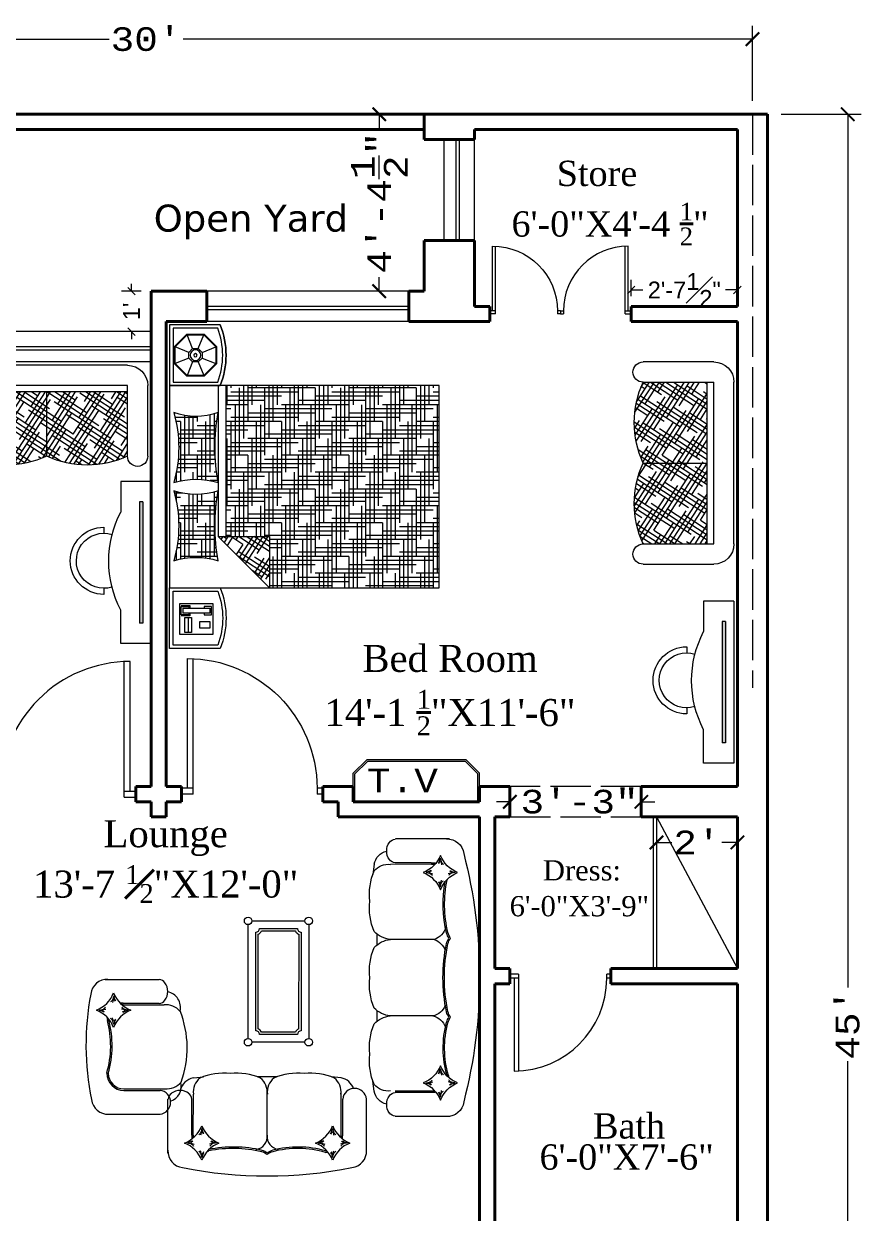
# Model space of a CAD drawing. Header units: inches. Extents: x 2050 to 2864, y 3259 to 3868.
# Drawn here: x 2203.5 to 2452.7, y 3515.1 to 3868 of the extents above; entities that cross this region are included whole.
import ezdxf

# ---------------------------------------------------------------- set-up
doc = ezdxf.new("R2010")
doc.units = ezdxf.units.IN
doc.header["$MEASUREMENT"] = 0
doc.header["$PDMODE"] = 2
doc.header["$PDSIZE"] = -2
doc.linetypes.add('ACAD_ISO02W100', pattern=[15, 12, -3])
doc.layers.get('0').update_dxf_attribs({"lineweight": 40})
for name, color, linetype, lineweight in [('D&W', 3, 'Continuous', 15), ('FIXTURE', 32, 'Continuous', 15), ('FURNITURE', 30, 'Continuous', 15), ('Hache', 25, 'Continuous', 15), ('HATCH 2', 63, 'Continuous', 15), ('Proj', 173, 'ACAD_ISO02W100', 18), ('Wall', 46, 'Continuous', 53)]:
    doc.layers.add(name, color=color, linetype=linetype, lineweight=lineweight)
doc.styles.add('arl', font='arial.ttf', dxfattribs={"height": 5})
doc.styles.add('CURIERNEW', font='cour.ttf', dxfattribs={"height": 7})
doc.styles.get("Standard").update_dxf_attribs({"font": 'verdana.ttf', "height": 9})
doc.styles.add('style2', font='times.ttf', dxfattribs={"height": 6})
doc.dimstyles.new('ARL-007', dxfattribs={"dimtxt": 3, "dimasz": 2.203125, "dimexe": 3, "dimexo": 3, "dimgap": 2, "dimtad": 0, "dimzin": 0, "dimdsep": 46, "dimlunit": 4, "dimtxsty": 'arl', "dimblk": 'OBLIQUE', "dimcen": 4.5, "dimclrd": 256, "dimclre": 256, "dimclrt": 256, "dimadec": 0, "dimazin": 0, "dimtfac": 1, "dimtofl": 0, "dimtmove": 1, "dimatfit": 3, "dimldrblk": 'CLOSEDBLANK', "dimfxl": 1, "dimfrac": 1, "dimtolj": 1, "dimtzin": 0, "dimlwd": 9, "dimlwe": 9, "dimarcsym": 0})
doc.dimstyles.new('CONTINUOUS DIM-1', dxfattribs={"dimtxt": 6, "dimasz": 4, "dimexe": 4, "dimexo": 4, "dimgap": 2, "dimtad": 0, "dimzin": 0, "dimdsep": 46, "dimlunit": 4, "dimtxsty": 'CURIERNEW', "dimblk": 'ARCHTICK', "dimcen": 6, "dimclrd": 256, "dimclre": 256, "dimclrt": 256, "dimadec": 0, "dimazin": 3, "dimtfac": 1, "dimtofl": 0, "dimtmove": 1, "dimatfit": 3, "dimldrblk": 'DOT', "dimfxl": 1, "dimtolj": 1, "dimtzin": 0, "dimlwd": 13, "dimlwe": 13, "dimarcsym": 0})

# ---------------------------------------------------------------- blocks, each defined once
blk = doc.blocks.new('door')
for p, q in [((-1, 0), (-1, 11.49)), ((-0.5, 0.5), (-0.5, 11.5)), ((-12, 0.5), (-12, 0)), ((-12, 0.5), (-11.5, 0.5)), ((-12, 0), (-11.5, 0)), ((-11.5, 0.5), (-11.5, 0)), ((-1, 0.5), (0, 0.5)), ((-1, 0), (0, 0)), ((0, 0), (0, 0.5))]:
    blk.add_line(p, q)
blk.add_arc((-0.5, 0.5), 11, 90, 180)
blk = doc.blocks.new('door2')
at = {"xscale": -1}
blk.add_blockref('door', (0, -0.25), dxfattribs=at)
blk = doc.blocks.new('Sofa - Roundback Loveseat 5 ft.')
h = blk.add_hatch()
h.set_pattern_fill('HOUND', color=256, scale=20, angle=33, style=0)
h.paths.add_polyline_path([(24, -13.38), (0, -13.38), (0, -32.44, 0.217412), (24, -32.44, -0.001294), (24, -32.43)])
h.paths.add_polyline_path([(0, -13.38), (-24, -13.38), (-24, -32.44, 0.217412), (0, -32.44)])
at = {"linetype": 'Continuous'}
for p, q in [((-24, -5.47), (24, -5.47)), ((-30, -32.44), (-30, -11.47)), ((-24, -32.44), (-24, -11.47)), ((-24, -11.47), (24, -11.47)), ((-24, -13.38), (24, -13.38)), ((0, -32.44), (0, -13.38)), ((24, -32.46), (24, -11.47)), ((30, -11.47), (30, -32.44))]:
    blk.add_line(p, q, dxfattribs=at)
for centre, radius, start, end in [((-24, -11.47), 6, 90, 180), ((24, -11.47), 6, 0, 90), ((-27, -32.44), 3, 180, 0), ((-12, -6.15), 28.9, 245.4682, 294.5318), ((12, -6.15), 28.9, 245.4682, 294.5318), ((27, -32.44), 3, 180.0004, 359.9966)]:
    blk.add_arc(centre, radius, start, end)
blk = doc.blocks.new('Bed - Queen')
h = blk.add_hatch()
h.set_pattern_fill('HOUND', color=256, scale=20, style=0)
h.paths.add_polyline_path([(52, -14.4, -0.155105), (52, -1.2, -0.143083), (31.2, -1.2, -0.173107), (31.2, -14.4, -0.085782)])
h.paths.add_polyline_path([(28.8, -14.4, -0.155105), (28.8, -1.2, -0.143083), (8, -1.2, -0.173107), (8, -14.4, -0.085782)])
h = blk.add_hatch()
h.set_pattern_fill('HOUND', color=256, scale=20, style=0)
h.paths.add_polyline_path([(60, -29.6), (44.8, -29.6), (44.8, -16.8), (0, -16.8), (0, -80), (60, -80)])
h = blk.add_hatch()
h.set_pattern_fill('HOUND', color=256, scale=20, angle=33, style=0)
h.paths.add_polyline_path([(44.8, -14.4), (44.8, -29.6), (60, -29.6)])
at = {"linetype": 'Continuous'}
for p, q in [((0, -80), (0, 0)), ((0, 0), (60, 0)), ((60, 0), (60, -80)), ((64.78, -12.96), (64.78, -2.96)), ((64.78, -2.96), (73.78, -2.96)), ((65.28, -3.46), (65.28, -5.96)), ((65.53, -3.46), (65.53, -5.71)), ((68.03, -3.46), (65.53, -3.46)), ((68.03, -5.71), (68.03, -3.46)), ((68.28, -5.96), (68.28, -3.46)), ((73.78, -2.96), (73.78, -12.96)), ((65.28, -5.96), (66.03, -5.96)), ((65.53, -5.71), (66.03, -5.71)), ((66.03, -3.96), (66.03, -11.96)), ((66.03, -3.96), (67.53, -3.96)), ((67.53, -11.96), (67.53, -3.96)), ((67.53, -5.71), (68.03, -5.71)), ((67.53, -5.96), (68.28, -5.96)), ((73.28, -4.46), (68.78, -4.46)), ((68.78, -4.46), (68.78, -6.46)), ((68.78, -5.46), (73.28, -5.46)), ((68.78, -6.46), (73.28, -6.46)), ((73.28, -6.46), (73.28, -4.46)), ((65.53, -10.21), (66.03, -10.21)), ((65.53, -12.46), (65.53, -10.21)), ((67.53, -10.21), (68.03, -10.21)), ((68.03, -10.21), (68.03, -12.46)), ((72.03, -8.96), (70.03, -8.96)), ((70.03, -8.96), (70.03, -11.96)), ((72.03, -11.96), (72.03, -8.96)), ((73.78, -12.96), (64.78, -12.96)), ((68.03, -12.46), (65.53, -12.46)), ((66.03, -11.96), (67.53, -11.96)), ((70.03, -11.96), (72.03, -11.96)), ((0, -14.4), (44.8, -14.4)), ((44.8, -16.8), (0, -16.8)), ((60, -29.6), (44.8, -14.4)), ((44.8, -14.4), (44.8, -29.6)), ((44.8, -29.6), (60, -29.6)), ((60, -80), (0, -80))]:
    blk.add_line(p, q, dxfattribs=at)
for p, q in [((-9.83, -5.66), (-11.49, -1.66)), ((-8.17, -5.66), (-6.51, -1.66)), ((-11, -6.83), (-15, -5.17)), ((-7, -6.83), (-3, -5.17)), ((-11, -8.49), (-15, -10.14)), ((-9.83, -9.66), (-11.49, -13.66)), ((-8.17, -9.66), (-6.51, -13.66)), ((-7, -8.49), (-3, -10.14))]:
    blk.add_line(p, q)
for points in [[(-18, -15), (-18, 0), (0, 0), (0, -15)], [(78, -15), (78, 0), (60, 0), (60, -15)]]:
    blk.add_lwpolyline(points)
for points in [[(-18, 0), (0, 0), (0, -15, -0.193383), (-18, -15)], [(78, 0), (60, 0), (60, -15, 0.193383), (78, -15)], [(-17, -1), (-1, -1), (-1, -14.31, -0.178359), (-17, -14.31)], [(77, -1), (61, -1), (61, -14.31, 0.178359), (77, -14.31)]]:
    blk.add_lwpolyline(points, format="xyb", close=True)
for points in [[(-11.59, -1.41), (-15.25, -5.07), (-15.25, -10.25), (-11.59, -13.91), (-6.41, -13.91), (-2.75, -10.25), (-2.75, -5.07), (-6.41, -1.41)], [(-11.49, -1.66), (-15, -5.17), (-15, -10.14), (-11.49, -13.66), (-6.51, -13.66), (-3, -10.14), (-3, -5.17), (-6.51, -1.66)], [(-9.83, -5.66), (-11, -6.83), (-11, -8.49), (-9.83, -9.66), (-8.17, -9.66), (-7, -8.49), (-7, -6.83), (-8.17, -5.66)]]:
    blk.add_lwpolyline(points, close=True)
for radius in [1.58, 0.504]:
    blk.add_circle((-9, -7.66), radius)
for centre, radius, start, end in [((18.4, 34.4), 37.09, 253.7144, 286.2856), ((-10.49, -7.8), 19.63, 340.358, 19.642), ((49.56, -7.8), 21.79, 162.3667, 197.6333), ((41.6, 34.4), 37.09, 253.7144, 286.2856), ((12.71, -7.8), 19.63, 340.358, 19.642), ((72.76, -7.8), 21.79, 162.3667, 197.6333), ((18.4, -74.57), 61.07, 80.1942, 99.8058), ((41.6, -74.57), 61.07, 80.1942, 99.8058), ((-9, 7.4), 24.14, 248.1101, 291.8899), ((69, 7.4), 24.14, 248.1101, 291.8899)]:
    blk.add_arc(centre, radius, start, end)
blk = doc.blocks.new('Dressing Tabel')
at = {"layer": 'FURNITURE'}
blk.add_hatch(color=256, dxfattribs=at).paths.add_polyline_path([(452.82, 1075.11), (451.82, 1075.11), (451.82, 1039.1), (452.82, 1039.1)])
for p, q in [((455.32, 1081.11), (446.3, 1081.11)), ((446.3, 1081.11), (446.3, 1071.21)), ((455.32, 1033.1), (455.32, 1081.11)), ((451.82, 1039.1), (451.82, 1075.11)), ((452.82, 1075.11), (451.82, 1075.11)), ((452.82, 1039.1), (452.82, 1075.11)), ((441.28, 1064.74), (441.28, 1066.54)), ((441.28, 1046.62), (441.28, 1048.42)), ((446.3, 1033.1), (446.3, 1042.11)), ((452.82, 1039.1), (451.82, 1039.1)), ((455.32, 1033.1), (446.3, 1033.1))]:
    blk.add_line(p, q, dxfattribs=at)
for centre, radius, start, end in [((474.3, 1056.66), 31.56, 152.5411, 207.4589), ((441.28, 1056.58), 9.96, 90, 270), ((441.28, 1056.58), 8.16, 72.7545, 287.5344)]:
    blk.add_arc(centre, radius, start, end, dxfattribs=at)
blk = doc.blocks.new('SOFA3-1')
for p, q in [((-13.35, -16.32), (-13.35, -31.24)), ((13.37, -15.81), (13.38, -31.16)), ((-39.58, -36.82), (-36.07, -37.27)), ((-11.43, -35.88), (-15.24, -35.88)), ((15.19, -35.88), (11.49, -35.88)), ((39.58, -36.82), (36.07, -37.27))]:
    blk.add_line(p, q)
for points in [[(-48.44, -10.55), (-48.44, -29.45)], [(48.44, -10.55), (48.44, -29.41)], [(-40.13, -16.86), (-40.13, -29.45)], [(-39.63, -16.86), (-39.63, -29.45)], [(39.63, -16.86), (39.54, -31.15)], [(40.13, -16.86), (40.13, -28.52)], [(40.13, -16.86), (40.13, -29.45)]]:
    blk.add_lwpolyline(points)
for centre, radius, start, end in [((0, -171.75), 171.75, 75.3796, 104.6204), ((-42.72, -11.25), 5.73, 96.3399, 183.2919), ((-46.66, -3.74), 10.68, 291.5982, 338.4018), ((-26.8, -3.74), 10.68, 201.5982, 248.4018), ((26.78, -3.74), 10.68, 291.5982, 338.4018), ((46.64, -3.74), 10.68, 201.5982, 248.4018), ((42.72, -11.25), 5.73, 356.7081, 83.6601), ((-34.13, -16.86), 6, 90, 95.6985), ((-34.93, -16.54), 5.23, 81.4761, 83.0337), ((-24.58, 21.95), 34.67, 253.7572, 285.0642), ((-34.13, -16.86), 5.5, 90, 91.4866), ((-24.58, 21.95), 34.18, 253.7663, 285.0372), ((-19.14, -17.57), 5.92, 12.225, 71.8123), ((-20.22, 2.14), 13.94, 288.859, 298.041), ((-17.63, -4.69), 7.14, 286.7826, 302.6414), ((-10.22, -5.43), 6.37, 236.0495, 254.1133), ((-9.98, -4.77), 6.57, 234.947, 253.6307), ((-7.65, -17.47), 5.82, 109.7922, 168.6223), ((0.01, 45.74), 58.53, 258.1994, 281.8006), ((0.01, 45.81), 58.1, 258.2476, 281.7524), ((7.08, -18.29), 6.76, 21.5205, 68.1246), ((9.99, -4.77), 6.57, 286.3693, 305.053), ((10.23, -5.43), 6.37, 285.8867, 303.9505), ((18.99, -17.63), 5.91, 102.4508, 162.0196), ((20.23, 2.14), 13.94, 241.959, 251.141), ((17.64, -4.69), 7.14, 237.3586, 253.2174), ((25.57, 30.68), 43.41, 256.7081, 280.6093), ((25.63, 30.11), 42.34, 256.4761, 281.5942), ((34.91, -16.54), 5.23, 96.9663, 98.5239), ((-46.66, -23.6), 10.68, 21.5982, 68.4018), ((-34.13, -16.86), 6, 164.984, 180), ((-34.13, -16.86), 5.5, 167.5031, 180), ((-26.8, -23.6), 10.68, 111.5982, 158.4018), ((26.78, -23.6), 10.68, 21.5982, 68.4018), ((46.64, -23.6), 10.68, 111.5982, 158.4018), ((34.91, -16.54), 4.73, 356.4801, 11.3313), ((34.91, -16.54), 5.23, 356.4801, 14.2935), ((-45.71, -29.26), 2.67, 183.926, 235.3821), ((-44.5, -28.2), 4.26, 230.066, 273.6208), ((-43.96, -28.2), 4.26, 266.3792, 309.934), ((-38.64, -31.27), 5.63, 192.1093, 260.2857), ((-42.75, -29.26), 2.67, 304.6179, 356.074), ((-33.29, -31.93), 6.3, 172.9071, 230.7317), ((-22.34, -30.27), 9.04, 313.7115, 353.8067), ((-4.28, -30.21), 9.13, 186.4662, 226.186), ((4.05, -30.06), 9.39, 314.0829, 353.2836), ((22.14, -30.42), 8.79, 184.8257, 226.5952), ((33.29, -31.93), 6.3, 309.2683, 7.0929), ((38.64, -31.27), 5.63, 279.7143, 347.8907), ((42.75, -29.26), 2.67, 183.926, 235.3821), ((43.96, -28.2), 4.26, 230.066, 273.6208), ((44.5, -28.2), 4.26, 266.3792, 309.934), ((45.71, -29.26), 2.67, 304.6179, 356.074), ((-28.96, -17.22), 21.28, 246.983, 276.1308), ((-24.41, -17.22), 21.28, 263.8692, 293.017), ((-2.28, -17.22), 21.28, 246.983, 276.1308), ((2.26, -17.22), 21.28, 263.8692, 293.017), ((24.41, -17.22), 21.28, 246.983, 276.1308), ((28.96, -17.22), 21.28, 263.8692, 293.017)]:
    blk.add_arc(centre, radius, start, end)
for points, knots in [([(-37.47, -10.3), (-37.28, -10.04), (-36.96, -9.59), (-36.77, -8.06), (-36.6, -10.09), (-35.99, -10.55), (-35.68, -10.79)], [0, 0, 0, 0, 1.075635, 1.826983, 3.031618, 4.324863, 4.324863, 4.324863, 4.324863]), ([(-37.34, -10.55), (-37.15, -10.19), (-36.69, -9.35), (-36.46, -10.38), (-36.33, -10.98)], [0, 0, 0, 0, 0.908054, 2.166354, 2.166354, 2.166354, 2.166354]), ([(37.45, -10.3), (37.26, -10.04), (36.94, -9.59), (36.75, -8.06), (36.58, -10.09), (35.97, -10.55), (35.66, -10.79)], [0, 0, 0, 0, 1.075635, 1.826983, 3.031618, 4.324863, 4.324863, 4.324863, 4.324863]), ([(37.32, -10.55), (37.13, -10.19), (36.67, -9.35), (36.44, -10.38), (36.3, -10.98)], [0, 0, 0, 0, 0.908054, 2.166354, 2.166354, 2.166354, 2.166354]), ([(-40.06, -14.42), (-40.32, -14.23), (-40.77, -13.92), (-42.31, -13.75), (-40.28, -13.55), (-39.83, -12.94), (-39.59, -12.62)], [0, 0, 0, 0, 1.075635, 1.826983, 3.031618, 4.324863, 4.324863, 4.324863, 4.324863]), ([(-39.86, -14.28), (-40.21, -14.08), (-41.06, -13.62), (-40.02, -13.39), (-39.42, -13.26)], [0, 0, 0, 0, 0.908054, 2.166354, 2.166354, 2.166354, 2.166354]), ([(-37.47, -17.03), (-37.28, -17.3), (-36.96, -17.74), (-36.77, -19.27), (-36.6, -17.24), (-35.99, -16.79), (-35.68, -16.55)], [0, 0, 0, 0, 1.075635, 1.826983, 3.031618, 4.324863, 4.324863, 4.324863, 4.324863]), ([(-37.34, -16.8), (-37.15, -17.16), (-36.69, -18), (-36.46, -16.97), (-36.33, -16.37)], [0, 0, 0, 0, 0.908054, 2.166354, 2.166354, 2.166354, 2.166354]), ([(-33.6, -14.29), (-33.25, -14.1), (-32.4, -13.64), (-33.43, -13.41), (-34.03, -13.28)], [0, 0, 0, 0, 0.908054, 2.166354, 2.166354, 2.166354, 2.166354]), ([(-33.41, -14.42), (-33.14, -14.23), (-32.69, -13.92), (-31.16, -13.75), (-33.19, -13.55), (-33.64, -12.94), (-33.87, -12.62)], [0, 0, 0, 0, 1.075635, 1.826983, 3.031618, 4.324863, 4.324863, 4.324863, 4.324863]), ([(33.39, -14.42), (33.12, -14.23), (32.67, -13.92), (31.14, -13.75), (33.17, -13.55), (33.61, -12.94), (33.85, -12.62)], [0, 0, 0, 0, 1.075635, 1.826983, 3.031618, 4.324863, 4.324863, 4.324863, 4.324863]), ([(33.58, -14.29), (33.23, -14.1), (32.38, -13.64), (33.41, -13.41), (34.01, -13.28)], [0, 0, 0, 0, 0.908054, 2.166354, 2.166354, 2.166354, 2.166354]), ([(37.45, -17.03), (37.26, -17.3), (36.94, -17.74), (36.75, -19.27), (36.58, -17.24), (35.97, -16.79), (35.66, -16.55)], [0, 0, 0, 0, 1.075635, 1.826983, 3.031618, 4.324863, 4.324863, 4.324863, 4.324863]), ([(37.32, -16.8), (37.13, -17.16), (36.67, -18), (36.44, -16.97), (36.3, -16.37)], [0, 0, 0, 0, 0.908054, 2.166354, 2.166354, 2.166354, 2.166354]), ([(39.84, -14.28), (40.19, -14.08), (41.04, -13.62), (40, -13.39), (39.4, -13.26)], [0, 0, 0, 0, 0.908054, 2.166354, 2.166354, 2.166354, 2.166354]), ([(40.03, -14.42), (40.3, -14.23), (40.75, -13.92), (42.28, -13.75), (40.26, -13.55), (39.81, -12.94), (39.57, -12.62)], [0, 0, 0, 0, 1.075635, 1.826983, 3.031618, 4.324863, 4.324863, 4.324863, 4.324863])]:
    blk.add_open_spline(points, degree=3, knots=knots)
blk = doc.blocks.new('SOFA2-1')
for p, q in [((0, -13.71), (0, -28.96)), ((-25.8, -34.21), (-22.29, -34.67)), ((-3.28, -34.58), (3.28, -34.58)), ((25.8, -34.21), (22.29, -34.67))]:
    blk.add_line(p, q)
for points in [[(-34.65, -7.95), (-34.65, -26.84)], [(34.65, -7.95), (34.65, -26.84)], [(-26.35, -14.25), (-26.35, -26.84)], [(-25.85, -14.25), (-25.85, -28.86)], [(25.85, -14.25), (25.76, -28.54)], [(26.35, -14.25), (26.35, -26.84)]]:
    blk.add_lwpolyline(points)
for centre, radius, start, end in [((0, -149.5), 149.5, 78.5917, 101.4083), ((-28.94, -8.64), 5.73, 96.3399, 183.2919), ((28.94, -8.64), 5.73, 356.7081, 83.6601), ((-32.79, -1.57), 10.68, 291.5982, 338.4018), ((-12.92, -1.57), 10.68, 201.5982, 248.4018), ((-20.35, -14.25), 6, 90, 98.2004), ((-10.77, 24.74), 34.35, 253.8066, 284.8938), ((-3.55, -2.82), 5.87, 285.8867, 307.2077), ((-3.55, -2.82), 6.37, 285.8867, 303.9505), ((3.86, -2.09), 6.64, 234.4675, 253.2174), ((3.86, -2.09), 7.14, 237.3586, 253.2174), ((12.92, -1.57), 10.68, 291.5982, 338.4018), ((32.79, -1.57), 10.68, 201.5982, 248.4018), ((-32.79, -21.44), 10.68, 21.5982, 68.4018), ((-12.92, -21.44), 10.68, 111.5982, 158.4018), ((-20.35, -14.25), 5.5, 90, 94.8093), ((-10.74, 24.93), 35.05, 253.843, 284.7863), ((-4.66, -13.93), 4.73, 356.4801, 79.7777), ((4.66, -13.93), 4.73, 98.8292, 183.5199), ((11.79, 33.29), 43.41, 256.7081, 281.5171), ((11.84, 32.72), 42.34, 256.4761, 281.5942), ((12.92, -21.44), 10.68, 21.5982, 68.4018), ((21.13, -13.93), 5.23, 92.7659, 98.5239), ((21.13, -13.93), 4.73, 98.3781, 98.5239), ((32.79, -21.44), 10.68, 111.5982, 158.4018), ((-20.35, -14.25), 6, 168.0401, 180), ((-20.35, -14.25), 5.5, 170.7852, 180), ((21.13, -13.93), 4.73, 356.4801, 7.2402), ((21.13, -13.93), 5.23, 356.4801, 10.5856), ((-30.5, -26.38), 4.18, 186.3551, 353.6449), ((-19.51, -29.32), 6.3, 172.9071, 230.7317), ((-6.3, -29.32), 6.3, 309.2683, 7.0929), ((6.3, -29.32), 6.3, 172.9071, 230.7317), ((19.51, -29.32), 6.3, 309.2683, 7.0929), ((28.97, -26.65), 2.67, 183.926, 235.3821), ((30.18, -25.59), 4.26, 230.066, 273.6208), ((30.72, -25.59), 4.26, 266.3792, 309.934), ((31.93, -26.65), 2.67, 304.6179, 356.074), ((-24.85, -28.66), 5.63, 199.5125, 260.2857), ((24.85, -28.66), 5.63, 279.7143, 347.8907), ((-15.18, -14.61), 21.28, 246.983, 276.1308), ((-10.63, -14.61), 21.28, 263.8692, 293.017), ((10.63, -14.61), 21.28, 246.983, 276.1308), ((15.18, -14.61), 21.28, 263.8692, 293.017)]:
    blk.add_arc(centre, radius, start, end)
for points, knots in [([(-22.12, -8.14), (-22.31, -7.88), (-22.63, -7.43), (-22.81, -5.9), (-22.99, -7.93), (-23.59, -8.39), (-23.9, -8.63)], [0, 0, 0, 0, 1.075635, 1.826983, 3.031618, 4.324863, 4.324863, 4.324863, 4.324863]), ([(-22.25, -8.38), (-22.44, -8.03), (-22.9, -7.19), (-23.13, -8.22), (-23.26, -8.82)], [0, 0, 0, 0, 0.908054, 2.166354, 2.166354, 2.166354, 2.166354]), ([(22.12, -8.14), (22.31, -7.88), (22.63, -7.43), (22.81, -5.9), (22.99, -7.93), (23.59, -8.39), (23.9, -8.63)], [0, 0, 0, 0, 1.075635, 1.826983, 3.031618, 4.324863, 4.324863, 4.324863, 4.324863]), ([(22.25, -8.38), (22.44, -8.03), (22.9, -7.19), (23.13, -8.22), (23.26, -8.82)], [0, 0, 0, 0, 0.908054, 2.166354, 2.166354, 2.166354, 2.166354]), ([(-26.18, -12.26), (-26.44, -12.07), (-26.9, -11.76), (-28.43, -11.59), (-26.4, -11.39), (-25.95, -10.78), (-25.72, -10.46)], [0, 0, 0, 0, 1.075635, 1.826983, 3.031618, 4.324863, 4.324863, 4.324863, 4.324863]), ([(-25.98, -12.13), (-26.34, -11.94), (-27.18, -11.48), (-26.15, -11.25), (-25.55, -11.12)], [0, 0, 0, 0, 0.908054, 2.166354, 2.166354, 2.166354, 2.166354]), ([(-19.73, -12.11), (-19.37, -11.92), (-18.53, -11.46), (-19.56, -11.23), (-20.16, -11.1)], [0, 0, 0, 0, 0.908054, 2.166354, 2.166354, 2.166354, 2.166354]), ([(-19.53, -12.26), (-19.26, -12.07), (-18.81, -11.76), (-17.28, -11.59), (-19.31, -11.39), (-19.76, -10.78), (-19.99, -10.46)], [0, 0, 0, 0, 1.075635, 1.826983, 3.031618, 4.324863, 4.324863, 4.324863, 4.324863]), ([(19.53, -12.26), (19.26, -12.07), (18.81, -11.76), (17.28, -11.59), (19.31, -11.39), (19.76, -10.78), (19.99, -10.46)], [0, 0, 0, 0, 1.075635, 1.826983, 3.031618, 4.324863, 4.324863, 4.324863, 4.324863]), ([(19.73, -12.11), (19.37, -11.92), (18.53, -11.46), (19.56, -11.23), (20.16, -11.1)], [0, 0, 0, 0, 0.908054, 2.166354, 2.166354, 2.166354, 2.166354]), ([(25.98, -12.13), (26.34, -11.94), (27.18, -11.48), (26.15, -11.25), (25.55, -11.12)], [0, 0, 0, 0, 0.908054, 2.166354, 2.166354, 2.166354, 2.166354]), ([(26.18, -12.26), (26.44, -12.07), (26.9, -11.76), (28.43, -11.59), (26.4, -11.39), (25.95, -10.78), (25.72, -10.46)], [0, 0, 0, 0, 1.075635, 1.826983, 3.031618, 4.324863, 4.324863, 4.324863, 4.324863]), ([(-22.12, -14.87), (-22.31, -15.14), (-22.63, -15.58), (-22.81, -17.11), (-22.99, -15.08), (-23.59, -14.62), (-23.9, -14.39)], [0, 0, 0, 0, 1.075635, 1.826983, 3.031618, 4.324863, 4.324863, 4.324863, 4.324863]), ([(-22.25, -14.64), (-22.44, -14.99), (-22.9, -15.84), (-23.13, -14.81), (-23.26, -14.21)], [0, 0, 0, 0, 0.908054, 2.166354, 2.166354, 2.166354, 2.166354]), ([(22.12, -14.87), (22.31, -15.14), (22.63, -15.58), (22.81, -17.11), (22.99, -15.08), (23.59, -14.62), (23.9, -14.39)], [0, 0, 0, 0, 1.075635, 1.826983, 3.031618, 4.324863, 4.324863, 4.324863, 4.324863]), ([(22.25, -14.64), (22.44, -14.99), (22.9, -15.84), (23.13, -14.81), (23.26, -14.21)], [0, 0, 0, 0, 0.908054, 2.166354, 2.166354, 2.166354, 2.166354])]:
    blk.add_open_spline(points, degree=3, knots=knots)
blk = doc.blocks.new('AAA')
at = {"layer": 'FURNITURE', "linetype": 'Continuous'}
for p, q in [((-11.64, 16.7), (29.43, 35.1)), ((31.42, 34.34), (40, 15.18)), ((-7.67, 15.19), (27.92, 31.13)), ((-6.54, 14.6), (27.61, 29.9)), ((29.32, 29.25), (34.8, 17)), ((29.9, 30.38), (36.04, 16.69)), ((-3.81, -4.44), (-12.39, 14.72)), ((35.28, 14.71), (-0.31, -1.24)), ((34.15, 15.29), (0, 0)), ((-2.3, -0.48), (-8.43, 13.21)), ((-1.71, 0.65), (-7.19, 12.9)), ((39.24, 13.19), (-1.83, -5.2))]:
    blk.add_line(p, q, dxfattribs=at)
for centre in [(30.8, 35.71), (-13, 16.09), (40.61, 13.81), (-3.19, -5.81)]:
    blk.add_circle(centre, 1.5, dxfattribs=at)
for centre, radius, start, end in [((29.29, 31.75), 2.5, 227.7047, 270.5484), ((29.29, 31.75), 1.5, 204.1266, 294.1266), ((-9.04, 14.58), 1.5, 294.1266, 24.1266), ((-9.04, 14.58), 2.5, 317.7047, 0.5484), ((36.65, 15.32), 2.5, 137.7047, 180.5484), ((36.65, 15.32), 1.5, 114.1266, 204.1266), ((-1.68, -1.85), 2.5, 47.7047, 90.5484), ((-1.68, -1.85), 1.5, 24.1266, 114.1266)]:
    blk.add_arc(centre, radius, start, end, dxfattribs=at)
blk = doc.blocks.new('_ArchTick')
at = {"color": 0, "linetype": 'ByBlock', "const_width": 0.15}
blk.add_lwpolyline([(-0.5, -0.5), (0.5, 0.5)], dxfattribs=at)
blk = doc.blocks.new('*D865')
at = {"layer": 'D&W', "lineweight": 13}
for p, q in [((2318.32, 3841.2), (2305.04, 3841.2)), ((2309.04, 3841.2), (2309.04, 3837.01)), ((2309.04, 3788.7), (2309.04, 3792.9)), ((2318.32, 3788.7), (2305.04, 3788.7))]:
    blk.add_line(p, q, dxfattribs=at)
at = {"layer": 'Defpoints', "color": 0}
for p in [(2309.04, 3841.2), (2322.32, 3841.2), (2322.32, 3788.7)]:
    blk.add_point(p, dxfattribs=at)
at = {"layer": 'D&W', "lineweight": 13, "xscale": 4, "yscale": 4, "zscale": 4}
for p, rotation in [((2309.04, 3841.2), 90), ((2309.04, 3788.7), 270)]:
    blk.add_blockref('_ArchTick', p, dxfattribs=dict(at, rotation=rotation))
at = {"layer": 'D&W', "insert": (2309.04, 3814.95), "char_height": 7, "attachment_point": 5, "rotation": 90, "style": 'CURIERNEW'}
blk.add_mtext('\\A1;4\'-4{\\H1.000000x;\\S1/2;}"', dxfattribs=at)
blk = doc.blocks.new('_Dot')
at = {"color": 0, "linetype": 'ByBlock', "lineweight": -2}
blk.add_line((-0.5, 0), (-1, 0), dxfattribs=at)
at = {"color": 0, "linetype": 'ByBlock', "lineweight": 15, "const_width": 0.5}
blk.add_lwpolyline([(-0.25, 0, 1), (0.25, 0, 1)], format="xyb", close=True, dxfattribs=at)
blk = doc.blocks.new('*D857')
at = {"layer": 'D&W', "lineweight": 13}
for p, q in [((2391.32, 3628.7), (2391.32, 3621.14)), ((2415.32, 3628.7), (2415.32, 3621.14)), ((2391.32, 3625.14), (2395.92, 3625.14)), ((2415.32, 3625.14), (2410.72, 3625.14))]:
    blk.add_line(p, q, dxfattribs=at)
at = {"layer": 'Defpoints', "color": 0}
for p in [(2391.32, 3632.7), (2415.32, 3632.7), (2415.32, 3625.14)]:
    blk.add_point(p, dxfattribs=at)
at = {"layer": 'D&W', "lineweight": 13, "xscale": 4, "yscale": 4, "zscale": 4, "rotation": 180}
blk.add_blockref('_ArchTick', (2391.32, 3625.14), dxfattribs=at)
at = {"layer": 'D&W', "lineweight": 13, "xscale": 4, "yscale": 4, "zscale": 4}
blk.add_blockref('_ArchTick', (2415.32, 3625.14), dxfattribs=at)
at = {"layer": 'D&W', "insert": (2403.32, 3625.14), "char_height": 7, "attachment_point": 5, "style": 'CURIERNEW'}
blk.add_mtext("\\A1;2'", dxfattribs=at)
blk = doc.blocks.new('*D858')
at = {"layer": 'D&W', "lineweight": 13}
for p, q in [((2347.82, 3637.2), (2343.82, 3637.2)), ((2386.82, 3637.2), (2390.82, 3637.2))]:
    blk.add_line(p, q, dxfattribs=at)
at = {"layer": 'Defpoints', "color": 0}
for p in [(2347.82, 3637.2), (2347.82, 3637.2), (2386.82, 3637.2)]:
    blk.add_point(p, dxfattribs=at)
at = {"layer": 'D&W', "lineweight": 13, "xscale": 4, "yscale": 4, "zscale": 4}
blk.add_blockref('_ArchTick', (2347.82, 3637.2), dxfattribs=at)
at = {"layer": 'D&W', "lineweight": 13, "xscale": 4, "yscale": 4, "zscale": 4, "rotation": 180}
blk.add_blockref('_ArchTick', (2386.82, 3637.2), dxfattribs=at)
at = {"layer": 'D&W', "insert": (2368.5, 3637.2), "char_height": 7, "attachment_point": 5, "style": 'CURIERNEW'}
blk.add_mtext('\\A1;3\'-3"', dxfattribs=at)
blk = doc.blocks.new('_Oblique')
at = {"color": 0, "lineweight": -2}
blk.add_line((-0.5, -0.5), (0.5, 0.5), dxfattribs=at)
blk = doc.blocks.new('*D859')
at = {"layer": 'D&W', "lineweight": 9}
for p, q in [((2235.5, 3788.7), (2235.5, 3790.9)), ((2238.32, 3788.7), (2232.5, 3788.7)), ((2238.32, 3776.7), (2232.5, 3776.7)), ((2235.5, 3776.7), (2235.5, 3774.5))]:
    blk.add_line(p, q, dxfattribs=at)
at = {"layer": 'Defpoints', "color": 0}
for p in [(2235.5, 3788.7), (2241.32, 3788.7), (2241.32, 3776.7)]:
    blk.add_point(p, dxfattribs=at)
at = {"layer": 'D&W', "lineweight": 9, "xscale": 2.203125, "yscale": 2.203125, "zscale": 2.203125}
for p, rotation in [((2235.5, 3788.7), 270), ((2235.5, 3776.7), 90)]:
    blk.add_blockref('_Oblique', p, dxfattribs=dict(at, rotation=rotation))
at = {"layer": 'D&W', "insert": (2235.5, 3782.7), "char_height": 5, "attachment_point": 5, "rotation": 90, "style": 'arl'}
blk.add_mtext("\\A1;1'", dxfattribs=at)
blk = doc.blocks.new('_ClosedBlank')
at = {"layer": 'Wall', "color": 0, "lineweight": -2}
for p, q in [((-1, 0.17), (0, 0)), ((-1, 0.17), (-1, -0.17)), ((0, 0), (-1, -0.17))]:
    blk.add_line(p, q, dxfattribs=at)
blk = doc.blocks.new('*D864')
at = {"layer": 'D&W', "lineweight": 9}
for p, q in [((2383.82, 3787.2), (2383.82, 3792.05)), ((2415.32, 3787.2), (2415.32, 3792.05)), ((2383.82, 3789.05), (2387.31, 3789.05)), ((2415.32, 3789.05), (2411.84, 3789.05))]:
    blk.add_line(p, q, dxfattribs=at)
at = {"layer": 'Defpoints', "color": 0}
for p in [(2415.32, 3789.05), (2383.82, 3784.2), (2415.32, 3784.2)]:
    blk.add_point(p, dxfattribs=at)
at = {"layer": 'D&W', "lineweight": 9, "xscale": 2.203125, "yscale": 2.203125, "zscale": 2.203125, "rotation": 180}
blk.add_blockref('_Oblique', (2383.82, 3789.05), dxfattribs=at)
at = {"layer": 'D&W', "lineweight": 9, "xscale": 2.203125, "yscale": 2.203125, "zscale": 2.203125}
blk.add_blockref('_Oblique', (2415.32, 3789.05), dxfattribs=at)
at = {"layer": 'D&W', "insert": (2399.57, 3789.05), "char_height": 5, "attachment_point": 5, "style": 'arl'}
blk.add_mtext('\\A1;2\'-7{\\H1.000000x;\\S1#2;}"', dxfattribs=at)
blk = doc.blocks.new('*D866')
at = {"layer": 'D&W', "lineweight": 13}
for p, q in [((2059.82, 3845.2), (2059.82, 3867.44)), ((2419.82, 3845.2), (2419.82, 3867.44)), ((2059.82, 3863.44), (2228.82, 3863.44)), ((2419.82, 3863.44), (2250.83, 3863.44))]:
    blk.add_line(p, q, dxfattribs=at)
at = {"layer": 'Defpoints', "color": 0}
for p in [(2419.82, 3863.44), (2059.82, 3841.2), (2419.82, 3841.2)]:
    blk.add_point(p, dxfattribs=at)
at = {"layer": 'D&W', "lineweight": 13, "xscale": 4, "yscale": 4, "zscale": 4, "rotation": 180}
blk.add_blockref('_ArchTick', (2059.82, 3863.44), dxfattribs=at)
at = {"layer": 'D&W', "lineweight": 13, "xscale": 4, "yscale": 4, "zscale": 4}
blk.add_blockref('_ArchTick', (2419.82, 3863.44), dxfattribs=at)
at = {"layer": 'D&W', "insert": (2239.82, 3863.44), "char_height": 7, "attachment_point": 5, "style": 'CURIERNEW'}
blk.add_mtext("\\A1;30'", dxfattribs=at)
blk = doc.blocks.new('*D867')
at = {"layer": 'D&W', "lineweight": 13}
for p, q in [((2428.32, 3841.2), (2452.09, 3841.2)), ((2448.09, 3841.2), (2448.09, 3582.15)), ((2448.09, 3301.2), (2448.09, 3560.25)), ((2428.32, 3301.2), (2452.09, 3301.2))]:
    blk.add_line(p, q, dxfattribs=at)
at = {"layer": 'Defpoints', "color": 0}
for p in [(2424.32, 3841.2), (2424.32, 3301.2), (2448.09, 3301.2)]:
    blk.add_point(p, dxfattribs=at)
at = {"layer": 'D&W', "lineweight": 13, "xscale": 4, "yscale": 4, "zscale": 4}
for p, rotation in [((2448.09, 3841.2), 90), ((2448.09, 3301.2), 270)]:
    blk.add_blockref('_ArchTick', p, dxfattribs=dict(at, rotation=rotation))
at = {"layer": 'D&W', "insert": (2448.09, 3571.2), "char_height": 7, "attachment_point": 5, "rotation": 90, "style": 'CURIERNEW'}
blk.add_mtext("\\A1;45'", dxfattribs=at)

msp = doc.modelspace()

# ---------------------------------------------------------------- linework, layer by layer
for p, q in [((2322.322, 3841.201), (2173.822, 3841.201)), ((2322.322, 3841.201), (2424.322, 3841.201)), ((2322.322, 3841.201), (2322.322, 3833.701)), ((2424.322, 3841.201), (2424.322, 3344.701)), ((2322.322, 3836.701), (2173.822, 3836.701)), ((2337.322, 3836.701), (2415.322, 3836.701)), ((2337.322, 3836.701), (2337.322, 3833.701)), ((2415.322, 3836.701), (2415.322, 3784.201)), ((2322.322, 3833.701), (2337.322, 3833.701)), ((2322.322, 3803.701), (2322.322, 3788.701)), ((2322.322, 3803.701), (2337.322, 3803.701)), ((2337.322, 3803.701), (2337.322, 3784.201)), ((2241.322, 3788.701), (2257.822, 3788.701)), ((2241.322, 3788.701), (2241.322, 3641.701)), ((2257.822, 3788.701), (2257.822, 3779.701)), ((2257.822, 3788.701), (2257.822, 3779.701)), ((2317.822, 3788.701), (2322.322, 3788.701)), ((2317.822, 3788.701), (2317.822, 3779.701)), ((2337.322, 3784.201), (2341.822, 3784.201)), ((2341.822, 3784.201), (2341.822, 3779.701)), ((2383.822, 3784.201), (2415.322, 3784.201)), ((2383.822, 3784.201), (2383.822, 3779.701)), ((2245.822, 3779.701), (2257.822, 3779.701)), ((2245.822, 3779.701), (2245.822, 3641.701)), ((2317.822, 3779.701), (2341.822, 3779.701)), ((2383.822, 3779.701), (2415.322, 3779.701)), ((2415.322, 3779.701), (2415.322, 3641.701)), ((2236.822, 3641.701), (2241.322, 3641.701)), ((2236.822, 3641.701), (2236.822, 3637.201)), ((2245.822, 3641.701), (2250.322, 3641.701)), ((2250.322, 3641.701), (2250.322, 3637.201)), ((2292.322, 3641.701), (2301.322, 3641.701)), ((2292.322, 3641.701), (2296.822, 3641.701)), ((2292.322, 3641.701), (2292.322, 3637.201)), ((2301.322, 3641.701), (2301.322, 3637.201)), ((2338.822, 3641.701), (2338.822, 3637.201)), ((2338.822, 3641.701), (2347.822, 3641.701)), ((2347.822, 3641.701), (2347.822, 3632.701)), ((2386.822, 3641.701), (2386.822, 3632.701)), ((2386.822, 3641.701), (2415.322, 3641.701)), ((2236.822, 3637.201), (2241.322, 3637.201)), ((2241.322, 3637.201), (2241.322, 3632.701)), ((2245.822, 3637.201), (2250.322, 3637.201)), ((2245.822, 3637.201), (2245.822, 3632.701)), ((2292.322, 3637.201), (2296.822, 3637.201)), ((2296.822, 3637.201), (2296.822, 3632.701)), ((2301.322, 3637.201), (2338.822, 3637.201)), ((2241.322, 3632.701), (2245.822, 3632.701)), ((2296.822, 3632.701), (2338.822, 3632.701)), ((2338.822, 3632.701), (2338.822, 3493.201)), ((2343.322, 3632.701), (2343.322, 3587.701)), ((2343.322, 3632.701), (2347.822, 3632.701)), ((2386.822, 3632.701), (2415.322, 3632.701)), ((2415.322, 3632.701), (2415.322, 3587.701)), ((2343.322, 3587.701), (2347.822, 3587.701)), ((2347.822, 3587.701), (2347.822, 3583.201)), ((2377.822, 3587.701), (2415.322, 3587.701)), ((2377.822, 3587.701), (2377.822, 3583.201)), ((2343.322, 3583.201), (2347.822, 3583.201)), ((2343.322, 3583.201), (2343.322, 3488.701)), ((2377.822, 3583.201), (2415.322, 3583.201)), ((2415.322, 3583.201), (2415.322, 3493.201))]:
    msp.add_line(p, q)
at = {"layer": 'D&W'}
for p, q in [((2328.322, 3803.701), (2328.322, 3833.701)), ((2331.822, 3803.701), (2331.822, 3833.701)), ((2332.822, 3803.701), (2332.822, 3833.701)), ((2337.322, 3803.701), (2337.322, 3833.701)), ((2317.822, 3788.701), (2257.822, 3788.701)), ((2317.822, 3784.201), (2257.822, 3784.201)), ((2317.822, 3783.201), (2257.822, 3783.201)), ((2317.822, 3779.701), (2257.822, 3779.701)), ((2241.322, 3776.701), (2173.822, 3776.701)), ((2241.322, 3772.201), (2173.822, 3772.201)), ((2241.322, 3771.201), (2173.822, 3771.201)), ((2241.322, 3767.701), (2173.822, 3767.701))]:
    msp.add_line(p, q, dxfattribs=at)
at = {"layer": 'FIXTURE'}
for p, q in [((2305.322, 3649.701), (2301.322, 3645.701)), ((2305.529, 3649.201), (2301.822, 3645.493)), ((2334.822, 3649.701), (2305.322, 3649.701)), ((2334.615, 3649.201), (2305.529, 3649.201)), ((2334.615, 3649.201), (2338.322, 3645.493)), ((2334.822, 3649.701), (2338.822, 3645.701)), ((2301.322, 3641.701), (2301.322, 3645.701)), ((2301.822, 3637.201), (2301.822, 3645.493)), ((2338.322, 3637.201), (2338.322, 3645.493)), ((2338.822, 3641.701), (2338.822, 3645.701))]:
    msp.add_line(p, q, dxfattribs=at)
at = {"layer": 'FURNITURE'}
for points in [[(2227.648, 3584.492), (2243.709, 3584.492)], [(2233.01, 3577.435), (2243.709, 3577.435)], [(2233.01, 3577.01), (2245.153, 3576.933)], [(2233.26, 3552.012), (2245.673, 3552.012)], [(2233.26, 3551.587), (2243.958, 3551.587)], [(2227.897, 3544.53), (2243.958, 3544.53)]]:
    msp.add_lwpolyline(points, dxfattribs=at)
for centre, radius, start, end in [((2228.241, 3579.633), 4.867, 86.70809, 173.66009), ((2243.548, 3582.177), 2.273, 34.61795, 86.07399), ((2242.645, 3581.147), 3.617, 356.37917, 39.93403), ((2302.148, 3565.137), 80.166, 169.19176, 191.7213), ((2221.744, 3583.819), 9.08, 291.59816, 338.40184), ((2238.629, 3583.819), 9.08, 201.59816, 248.40184), ((2243.548, 3579.659), 2.273, 273.92601, 325.38205), ((2242.645, 3580.69), 3.617, 320.06597, 3.62083), ((2245.256, 3576.161), 4.783, 346.76352, 77.89072), ((2221.744, 3566.934), 9.08, 21.59816, 68.40184), ((2238.629, 3566.934), 9.08, 111.59816, 158.40184), ((2232.737, 3572.995), 4.449, 86.48007, 96.98556), ((2232.737, 3572.995), 4.024, 86.48007, 91.75256), ((2245.814, 3571.619), 5.355, 39.26834, 97.09287), ((2222.475, 3564.209), 29.549, 339.81727, 21.70676), ((2200.118, 3564.83), 29.2, 343.80659, 14.89376), ((2232.737, 3572.995), 4.449, 177.06535, 188.52392), ((2199.95, 3564.854), 29.794, 343.84295, 14.78628), ((2232.737, 3572.995), 4.024, 183.55515, 188.52392), ((2233.26, 3556.687), 5.1, 180, 270), ((2233.26, 3556.687), 4.675, 180, 270), ((2246.064, 3557.403), 5.355, 262.90713, 320.73166), ((2245.505, 3552.861), 4.783, 289.51247, 13.23648), ((2243.565, 3548.059), 3.55, 276.35509, 83.64491), ((2228.491, 3549.389), 4.867, 186.33991, 273.29191)]:
    msp.add_arc(centre, radius, start, end, dxfattribs=at)
for points, knots in [([(2230.825, 3578.202), (2230.667, 3578.428), (2230.398, 3578.812), (2230.258, 3580.115), (2230.086, 3578.39), (2229.568, 3578.008), (2229.299, 3577.811)], [0, 0, 0, 0, 0.9142897, 1.5529358, 2.5768753, 3.6761332, 3.6761332, 3.6761332, 3.6761332]), ([(2230.718, 3578.035), (2230.555, 3578.336), (2230.166, 3579.055), (2229.968, 3578.179), (2229.854, 3577.67)], [0, 0, 0, 0, 0.7718459, 1.8414012, 1.8414012, 1.8414012, 1.8414012]), ([(2227.326, 3574.749), (2227.102, 3574.91), (2226.722, 3575.184), (2225.421, 3575.341), (2227.148, 3575.49), (2227.536, 3576.004), (2227.737, 3576.269)], [0, 0, 0, 0, 0.9142897, 1.5529358, 2.5768753, 3.6761332, 3.6761332, 3.6761332, 3.6761332]), ([(2227.532, 3574.859), (2227.231, 3575.023), (2226.514, 3575.414), (2227.391, 3575.609), (2227.9, 3575.722)], [0, 0, 0, 0, 0.7718459, 1.8414012, 1.8414012, 1.8414012, 1.8414012]), ([(2232.85, 3574.859), (2233.151, 3575.023), (2233.868, 3575.414), (2232.992, 3575.609), (2232.483, 3575.722)], [0, 0, 0, 0, 0.7718459, 1.8414012, 1.8414012, 1.8414012, 1.8414012]), ([(2233.047, 3574.749), (2233.271, 3574.91), (2233.651, 3575.184), (2234.952, 3575.341), (2233.225, 3575.49), (2232.837, 3576.004), (2232.635, 3576.269)], [0, 0, 0, 0, 0.9142897, 1.5529358, 2.5768753, 3.6761332, 3.6761332, 3.6761332, 3.6761332]), ([(2230.825, 3572.551), (2230.667, 3572.325), (2230.398, 3571.942), (2230.258, 3570.639), (2230.086, 3572.363), (2229.568, 3572.745), (2229.299, 3572.943)], [0, 0, 0, 0, 0.9142897, 1.5529358, 2.5768753, 3.6761332, 3.6761332, 3.6761332, 3.6761332]), ([(2230.702, 3572.717), (2230.538, 3572.417), (2230.144, 3571.701), (2229.952, 3572.578), (2229.841, 3573.087)], [0, 0, 0, 0, 0.7718459, 1.8414012, 1.8414012, 1.8414012, 1.8414012])]:
    msp.add_open_spline(points, degree=3, knots=knots, dxfattribs=at)
at = {"layer": 'Hache'}
for p, q in [((2390.322, 3632.701), (2390.322, 3587.701)), ((2391.322, 3632.701), (2391.322, 3587.701)), ((2391.322, 3632.701), (2415.322, 3587.701))]:
    msp.add_line(p, q, dxfattribs=at)
at = {"layer": 'HATCH 2', "linetype": 'ACAD_ISO02W100'}
msp.add_line((2419.822, 3841.201), (2419.822, 3670.976), dxfattribs=at)
at = {"layer": 'Proj'}
for p, q in [((2386.822, 3641.701), (2347.822, 3641.701)), ((2347.822, 3632.701), (2386.822, 3632.701))]:
    msp.add_line(p, q, dxfattribs=at)

# ---------------------------------------------------------------- block references
at = {"layer": 'D&W'}
for name, p, xscale, yscale, zscale in [('door', (2341.822, 3781.951), -1.75, 1.75, 1.75), ('door', (2383.822, 3781.951), 1.75, 1.75, 1.75), ('door2', (2236.822, 3639.451), -3.5, 3.5, 3.5), ('door', (2250.322, 3639.451), -3.5, 3.5, 3.5)]:
    msp.add_blockref(name, p, dxfattribs=dict(at, xscale=xscale, yscale=yscale, zscale=zscale))
at = {"layer": 'D&W', "xscale": -1, "rotation": 180}
for p in [(1786.006, 4765.285), (1959.006, 4729.806)]:
    msp.add_blockref('Dressing Tabel', p, dxfattribs=at)
at = {"layer": 'D&W', "xscale": -2.5, "yscale": 2.5, "zscale": 2.5, "rotation": 180}
msp.add_blockref('door2', (2347.822, 3585.451), dxfattribs=at)
at = {"layer": 'FURNITURE', "xscale": -1}
for name, p, rotation in [('Bed - Queen', (2246.822, 3760.701), 90), ('Sofa - Roundback Loveseat 5 ft.', (2419.791, 3737.7), 270)]:
    msp.add_blockref(name, p, dxfattribs=dict(at, rotation=rotation))
msp.add_blockref('Sofa - Roundback Loveseat 5 ft.', (2210.322, 3772.17), dxfattribs=at)
at = {"layer": 'FURNITURE'}
for name, p, xscale, yscale, zscale, rotation in [('SOFA3-1', (2338.822, 3585.014), -0.8500000000000227, 0.8500000000000227, 0.85, 270), ('AAA', (2285.116, 3569.843), 0.7499999999999515, 0.75, 0.75, 65.87344248159403), ('SOFA2-1', (2275.784, 3526.179), 0.8500000000000227, 0.8500000000000227, 0.85, 180)]:
    msp.add_blockref(name, p, dxfattribs=dict(at, xscale=xscale, yscale=yscale, zscale=zscale, rotation=rotation))

# ---------------------------------------------------------------- texts
for s, height, style, p in [('Store', 7.5, 'style2', (2361.713, 3819.905)), ('T.V', 7, 'CURIERNEW', (2305.403, 3640.028)), ('Dress:', 6, 'style2', (2357.621, 3613.869)), ('6\'-0"X3\'-9"', 6, 'style2', (2347.741, 3603.235)), ('Bath', 7.5, 'style2', (2372.491, 3537.288)), ('6\'-0"X7\'-6"', 7.5, 'style2', (2356.601, 3528.066))]:
    msp.add_text(s, height=height, dxfattribs=dict(style=style)).set_placement(p)
msp.add_text('Open Yard', height=8).set_placement((2242.079, 3806.385))
at = {"insert": (2406.804, 3814.938), "char_height": 7.5, "width": 67.47296, "attachment_point": 3, "style": 'style2'}
msp.add_mtext('\\A1;{\\fTimes New Roman CE|b0|i0|c238|p18;6\'-0"X4\'-4 \\H0.7x;\\S1/2;}"', dxfattribs=at)
at = {"char_height": 8, "attachment_point": 2}
for s, insert, width in [('\\A1;{\\fTimes New Roman Baltic|b0|i0|c0|p18;Bed Room\\P14\'-1 \\H0.7x;\\S1/2;\\H1.429x;"X11\'-6"}', (2330.04, 3683.742), 118.49316), ('\\A1;{\\fTimes New Roman Baltic|b0|i0|c0|p18;Lounge\\P13\'-7 \\H0.7x;\\S1#2;\\H1.429x;"X12\'-0"}', (2245.657, 3631.724), 112.49316)]:
    msp.add_mtext(s, dxfattribs=dict(at, insert=insert, width=width))

# ---------------------------------------------------------------- dimensions: what is measured, and where the dimension line sits
at = {"layer": 'D&W'}
dim = msp.add_linear_dim(base=(2419.822, 3863.438), p1=(2059.822, 3841.201), p2=(2419.822, 3841.201), dimstyle='CONTINUOUS DIM-1', override={"dimfxl": 3}, dxfattribs=at)
dim.commit()
dim.dimension.update_dxf_attribs({"geometry": '*D866', "text_midpoint": (2239.822, 3863.438)})
for base, p1, p2, angle, picture, middle in [((2309.036, 3841.201), (2322.322, 3788.701), (2322.322, 3841.201), 90, '*D865', (2309.036, 3814.951)), ((2448.094, 3301.201), (2424.322, 3841.201), (2424.322, 3301.201), 90, '*D867', (2448.094, 3571.201)), ((2415.322, 3625.136), (2391.322, 3632.701), (2415.322, 3632.701), 180, '*D857', (2403.322, 3625.136))]:
    dim = msp.add_linear_dim(base=base, p1=p1, p2=p2, angle=angle, dimstyle='CONTINUOUS DIM-1', override={"dimfxl": 3}, dxfattribs=at)
    dim.commit()
    dim.dimension.update_dxf_attribs({"geometry": picture, "text_midpoint": middle})
for base, p1, p2, angle, picture, middle in [((2415.322, 3789.054), (2383.822, 3784.201), (2415.322, 3784.201), 180, '*D864', (2399.572, 3789.054)), ((2235.499, 3788.701), (2241.322, 3776.701), (2241.322, 3788.701), 90, '*D859', (2235.499, 3782.701))]:
    dim = msp.add_linear_dim(base=base, p1=p1, p2=p2, angle=angle, dimstyle='ARL-007', dxfattribs=at)
    dim.commit()
    dim.dimension.update_dxf_attribs({"geometry": picture, "text_midpoint": middle})
dim = msp.add_linear_dim(base=(2347.822, 3637.201), p1=(2386.822, 3637.201), p2=(2347.822, 3637.201), angle=180, dimstyle='CONTINUOUS DIM-1', override={"dimfxl": 3}, dxfattribs=at)
dim.commit()
dim.dimension.update_dxf_attribs({"geometry": '*D858', "text_midpoint": (2368.5, 3637.201), "dimtype": 160})

doc.saveas('drawing.dxf')
